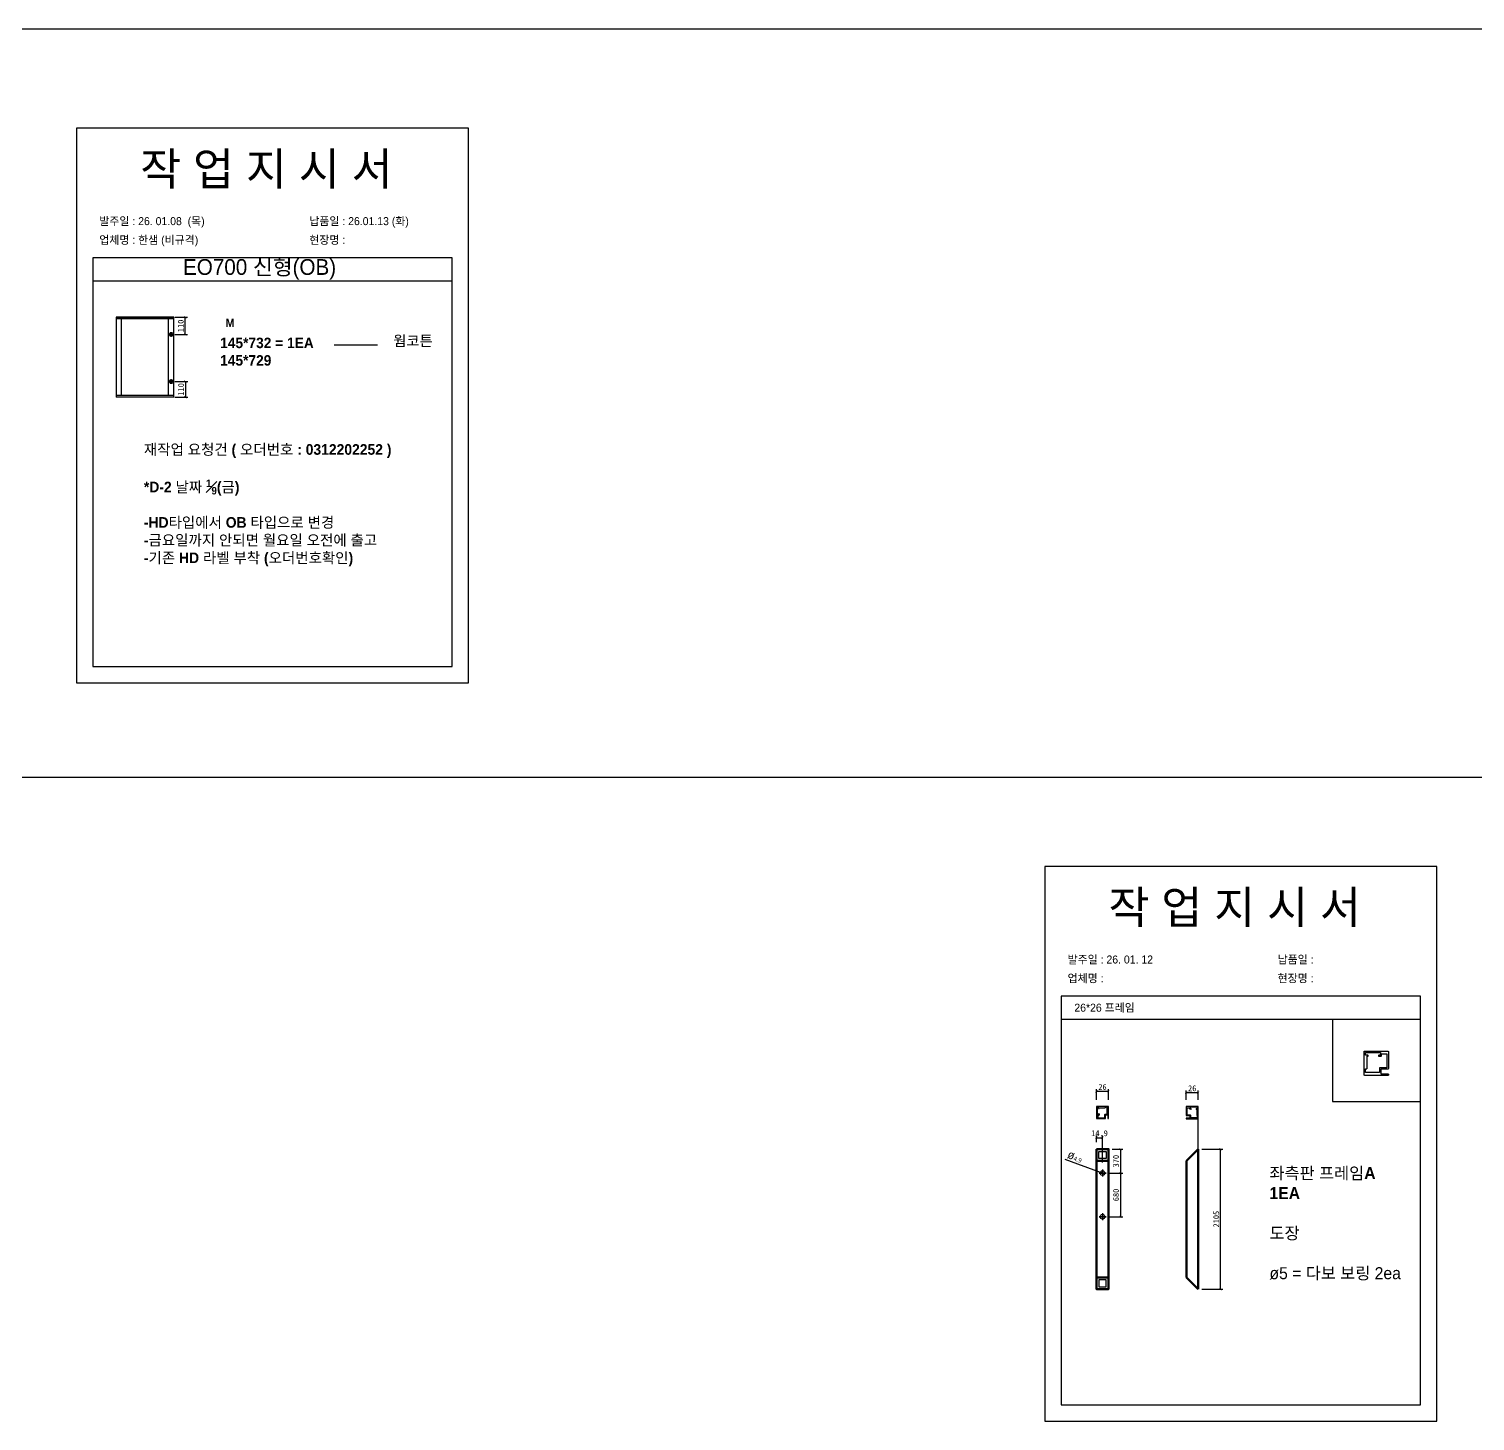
# Model space of a CAD drawing. Header units: millimetres. Extents: x -44117 to 256353, y -2095463 to 65325.
# Drawn here: x 115182 to 121380, y -620409 to -614443 of the extents above; entities that cross this region are included whole.
import ezdxf

# ---------------------------------------------------------------- set-up
doc = ezdxf.new("R2010")
doc.units = ezdxf.units.MM
doc.header["$LTSCALE"] = 10
doc.layers.add('Layer1', color=7, linetype='Continuous', lineweight=70)
doc.styles.add('MtX_Gulim', font='')
doc.styles.get('MtX_Gulim').set_extended_font_data('Gulim', bold=True)
doc.dimstyles.new('ISO-25', dxfattribs={"dimtxt": 2.5, "dimasz": 2.5, "dimexe": 1, "dimexo": 1, "dimtad": 1, "dimtxsty": 'Standard', "dimblk": 'ARCHTICK', "dimcen": 2.5, "dimadec": 0, "dimazin": 0, "dimtfac": 1, "dimtmove": 0, "dimatfit": 3, "dimfxl": 0, "dimarcsym": 0})

# ---------------------------------------------------------------- blocks, each defined once
blk = doc.blocks.new('_ArchTick')
at = {"color": 0, "linetype": 'ByBlock', "const_width": 0.15}
blk.add_lwpolyline([(-0.5, -0.5), (0.5, 0.5)], dxfattribs=at)
blk = doc.blocks.new('*D4401')
at = {"color": 0, "lineweight": -2}
for p, q in [((115806.9, -615678.8), (115861.5, -615678.8)), ((115851.5, -615752.4), (115851.5, -615678.8)), ((115806.9, -615752.4), (115861.5, -615752.4))]:
    blk.add_line(p, q, dxfattribs=at)
at = {"layer": 'Defpoints', "color": 0}
for p in [(115791.9, -615678.8), (115851.5, -615678.8), (115791.9, -615752.4)]:
    blk.add_point(p, dxfattribs=at)
at = {"color": 0, "lineweight": -2, "xscale": 10, "yscale": 10, "zscale": 10}
for p, rotation in [((115851.5, -615678.8), 90), ((115851.5, -615752.4), 270)]:
    blk.add_blockref('_ArchTick', p, dxfattribs=dict(at, rotation=rotation))
at = {"color": 0, "insert": (115832.8, -615715.6), "char_height": 25, "attachment_point": 5, "rotation": 90}
blk.add_mtext('110', dxfattribs=at)
blk = doc.blocks.new('*D4402')
at = {"color": 0, "lineweight": -2}
for p, q in [((115806.9, -615954.2), (115862.5, -615954.2)), ((115852.5, -615954.2), (115852.5, -616021.1)), ((115806.9, -616021.1), (115862.5, -616021.1))]:
    blk.add_line(p, q, dxfattribs=at)
at = {"layer": 'Defpoints', "color": 0}
for p in [(115791.9, -615954.2), (115791.9, -616021.1), (115852.5, -616021.1)]:
    blk.add_point(p, dxfattribs=at)
at = {"color": 0, "lineweight": -2, "xscale": 10, "yscale": 10, "zscale": 10}
for p, rotation in [((115852.5, -615954.2), 90), ((115852.5, -616021.1), 270)]:
    blk.add_blockref('_ArchTick', p, dxfattribs=dict(at, rotation=rotation))
at = {"color": 0, "insert": (115833.7, -615987.7), "char_height": 25, "attachment_point": 5, "rotation": 90}
blk.add_mtext('110', dxfattribs=at)
blk = doc.blocks.new('*D4452')
at = {"color": 0, "lineweight": -2}
for p, q in [((119622.4, -619286.6), (119773.9, -619342.8)), ((119792.7, -619349.8), (119773.9, -619342.8)), ((119792.7, -619349.8), (119792.7, -619349.8))]:
    blk.add_line(p, q, dxfattribs=at)
at = {"layer": 'Defpoints', "color": 0}
for p in [(119773.9, -619342.8), (119792.7, -619349.8)]:
    blk.add_point(p, dxfattribs=at)
at = {"color": 0, "lineweight": -2, "xscale": 10, "yscale": 10, "zscale": 10}
for p, rotation in [((119773.9, -619342.8), 339.649654555975), ((119792.7, -619349.8), 159.649654555975)]:
    blk.add_blockref('_ArchTick', p, dxfattribs=dict(at, rotation=rotation))
at = {"color": 0, "insert": (119665.9, -619275.1), "char_height": 25, "attachment_point": 5, "rotation": 339.64965}
blk.add_mtext('{\\fGulim|b0|i0|c129|p50;\\H1.4583x;ø\\fMalgun Gothic|b0|i0|c129|p50;\\H0.51429x;4.9}', dxfattribs=at)
blk = doc.blocks.new('*D4453')
at = {"color": 0, "lineweight": -2}
for p, q in [((119757.3, -619213.5), (119757.3, -619184.4)), ((119757.3, -619194.4), (119783.3, -619194.4)), ((119783.3, -619301.3), (119783.3, -619184.4))]:
    blk.add_line(p, q, dxfattribs=at)
at = {"layer": 'Defpoints', "color": 0}
for p in [(119783.3, -619194.4), (119757.3, -619243.5), (119783.3, -619331.3)]:
    blk.add_point(p, dxfattribs=at)
at = {"color": 0, "lineweight": -2, "xscale": 10, "yscale": 10, "zscale": 10, "rotation": 180}
blk.add_blockref('_ArchTick', (119757.3, -619194.4), dxfattribs=at)
at = {"color": 0, "lineweight": -2, "xscale": 10, "yscale": 10, "zscale": 10}
blk.add_blockref('_ArchTick', (119783.3, -619194.4), dxfattribs=at)
at = {"color": 0, "insert": (119770.3, -619175.6), "char_height": 25, "attachment_point": 5}
blk.add_mtext('14.9', dxfattribs=at)
blk = doc.blocks.new('*D4454')
at = {"color": 0, "lineweight": -2}
for p, q in [((119824.3, -619243.5), (119869.9, -619243.5)), ((119859.9, -619243.5), (119859.9, -619346.3)), ((119813.3, -619346.3), (119869.9, -619346.3))]:
    blk.add_line(p, q, dxfattribs=at)
at = {"layer": 'Defpoints', "color": 0}
for p in [(119809.3, -619243.5), (119798.3, -619346.3), (119859.9, -619346.3)]:
    blk.add_point(p, dxfattribs=at)
at = {"color": 0, "lineweight": -2, "xscale": 10, "yscale": 10, "zscale": 10}
for p, rotation in [((119859.9, -619243.5), 90), ((119859.9, -619346.3), 270)]:
    blk.add_blockref('_ArchTick', p, dxfattribs=dict(at, rotation=rotation))
at = {"color": 0, "insert": (119841.1, -619294.9), "char_height": 25, "attachment_point": 5, "rotation": 90}
blk.add_mtext('370', dxfattribs=at)
blk = doc.blocks.new('*D4455')
at = {"color": 0, "lineweight": -2}
for p, q in [((119813.3, -619346.3), (119869.9, -619346.3)), ((119859.9, -619346.3), (119859.9, -619533.4)), ((119813.3, -619533.4), (119869.9, -619533.4))]:
    blk.add_line(p, q, dxfattribs=at)
at = {"layer": 'Defpoints', "color": 0}
for p in [(119798.3, -619346.3), (119798.3, -619533.4), (119859.9, -619533.4)]:
    blk.add_point(p, dxfattribs=at)
at = {"color": 0, "lineweight": -2, "xscale": 10, "yscale": 10, "zscale": 10}
for p, rotation in [((119859.9, -619346.3), 90), ((119859.9, -619533.4), 270)]:
    blk.add_blockref('_ArchTick', p, dxfattribs=dict(at, rotation=rotation))
at = {"color": 0, "insert": (119841.1, -619439.8), "char_height": 25, "attachment_point": 5, "rotation": 90}
blk.add_mtext('680', dxfattribs=at)
blk = doc.blocks.new('*D4456')
at = {"color": 0, "lineweight": -2}
for p, q in [((120208.9, -619243.5), (120299.5, -619243.5)), ((120289.5, -619843.5), (120289.5, -619243.5)), ((120208.9, -619843.5), (120299.5, -619843.5))]:
    blk.add_line(p, q, dxfattribs=at)
at = {"layer": 'Defpoints', "color": 0}
for p in [(120193.9, -619243.5), (120289.5, -619243.5), (120193.9, -619843.5)]:
    blk.add_point(p, dxfattribs=at)
at = {"color": 0, "lineweight": -2, "xscale": 10, "yscale": 10, "zscale": 10}
for p, rotation in [((120289.5, -619243.5), 90), ((120289.5, -619843.5), 270)]:
    blk.add_blockref('_ArchTick', p, dxfattribs=dict(at, rotation=rotation))
at = {"color": 0, "insert": (120270.8, -619543.5), "char_height": 25, "attachment_point": 5, "rotation": 90}
blk.add_mtext('2105', dxfattribs=at)
blk = doc.blocks.new('*D4493')
at = {"color": 0, "lineweight": -2}
for p, q in [((120141.9, -619032.3), (120141.9, -618991.8)), ((120193.9, -619001.8), (120141.9, -619001.8)), ((120193.9, -619032.3), (120193.9, -618991.8))]:
    blk.add_line(p, q, dxfattribs=at)
at = {"layer": 'Defpoints', "color": 0}
for p in [(120141.9, -619001.8), (120141.9, -619062.3), (120193.9, -619062.3)]:
    blk.add_point(p, dxfattribs=at)
at = {"color": 0, "lineweight": -2, "xscale": 10, "yscale": 10, "zscale": 10, "rotation": 180}
blk.add_blockref('_ArchTick', (120141.9, -619001.8), dxfattribs=at)
at = {"color": 0, "lineweight": -2, "xscale": 10, "yscale": 10, "zscale": 10}
blk.add_blockref('_ArchTick', (120193.9, -619001.8), dxfattribs=at)
at = {"color": 0, "insert": (120167.9, -618983), "char_height": 25, "attachment_point": 5}
blk.add_mtext('26', dxfattribs=at)
blk = doc.blocks.new('*D4494')
at = {"color": 0, "lineweight": -2}
for p, q in [((119757.3, -619031.9), (119757.3, -618986.3)), ((119809.3, -618996.3), (119757.3, -618996.3)), ((119809.3, -619031.9), (119809.3, -618986.3))]:
    blk.add_line(p, q, dxfattribs=at)
at = {"layer": 'Defpoints', "color": 0}
for p in [(119757.3, -618996.3), (119757.3, -619061.9), (119809.3, -619061.9)]:
    blk.add_point(p, dxfattribs=at)
at = {"color": 0, "lineweight": -2, "xscale": 10, "yscale": 10, "zscale": 10, "rotation": 180}
blk.add_blockref('_ArchTick', (119757.3, -618996.3), dxfattribs=at)
at = {"color": 0, "lineweight": -2, "xscale": 10, "yscale": 10, "zscale": 10}
blk.add_blockref('_ArchTick', (119809.3, -618996.3), dxfattribs=at)
at = {"color": 0, "insert": (119783.3, -618977.5), "char_height": 25, "attachment_point": 5}
blk.add_mtext('26', dxfattribs=at)

msp = doc.modelspace()

# ---------------------------------------------------------------- linework, layer by layer
at = {"color": 1}
for p, q in [((104015.69829, -614443.14725), (196284.84516, -614443.14725)), ((104015.69829, -614443.14725), (196284.84516, -614443.14725)), ((104015.69829, -617649.41089), (196284.84516, -617649.41089)), ((104015.69829, -617649.41089), (196284.84516, -617649.41089))]:
    msp.add_line(p, q, dxfattribs=at)
for p, q in [((116996.01748, -615423.95912), (115456.01748, -615423.95912)), ((116996.01748, -615523.95912), (115456.01748, -615523.95912)), ((115556.02817, -615679.00111), (115556.02817, -616020.888)), ((115802.52881, -615679.44385), (115556.02817, -615679.44385)), ((115802.52881, -615686.13401), (115556.02817, -615686.13401)), ((115802.28285, -615678.75515), (115556.27413, -615678.75515)), ((115577.91877, -615685.64208), (115577.91877, -616013.75512)), ((115780.39225, -616013.75512), (115780.39225, -615686.13401)), ((115801.299, -615686.13401), (115801.299, -615678.75515)), ((115802.52881, -616020.888), (115802.52881, -615679.00111)), ((116676.07035, -615797.9067), (116490.51911, -615797.9067)), ((115802.52881, -616013.75512), (115556.02817, -616013.75512)), ((115802.52881, -616020.44528), (115556.02817, -616020.44528)), ((115802.28285, -616021.13397), (115556.27413, -616021.13397)), ((115557.25798, -616021.13397), (115557.25798, -616013.75512)), ((115801.299, -616013.75512), (115801.299, -616021.13397)), ((121146.08032, -618588.02746), (119606.08032, -618588.02746)), ((121146.08032, -618688.02746), (119606.08032, -618688.02746)), ((120910.3785, -618841.35873), (120910.3785, -618829.35873)), ((120910.3785, -618829.35873), (120974.3785, -618829.35873)), ((120974.3785, -618829.35873), (120974.3785, -618841.35873)), ((120921.1785, -618841.35873), (120910.3785, -618841.35873)), ((120916.3785, -618845.35873), (120921.1785, -618845.35873)), ((120916.3785, -618845.35873), (120916.3785, -618899.35873)), ((120922.3785, -618844.15873), (120922.3785, -618842.55873)), ((120966.3785, -618842.55873), (120966.3785, -618844.15873)), ((120974.3785, -618841.35873), (120967.5785, -618841.35873)), ((120967.5785, -618845.35873), (120977.1785, -618845.35873)), ((120978.3785, -618844.15873), (120978.3785, -618835.35873)), ((120978.3785, -618835.35873), (121002.3785, -618835.35873)), ((121002.3785, -618835.35873), (121002.3785, -618894.55873)), ((120910.3785, -618915.35873), (120910.3785, -618899.35873)), ((120910.3785, -618899.35873), (120916.3785, -618899.35873)), ((120970.3785, -618915.35873), (120910.3785, -618915.35873)), ((120970.3785, -618895.75873), (120970.3785, -618900.55873)), ((120970.3785, -618900.55873), (120970.3785, -618915.35873)), ((120970.3785, -618900.55873), (120970.3785, -618900.55873)), ((120976.3785, -618894.55873), (120971.5785, -618894.55873)), ((121002.3785, -618894.55873), (120976.3785, -618894.55873)), ((119766.28609, -619063.90163), (119760.28609, -619063.90163)), ((119760.28609, -619063.90163), (119760.28609, -619095.90163)), ((119766.28609, -619069.30163), (119766.28609, -619063.90163)), ((119767.68609, -619069.90163), (119766.88609, -619069.90163)), ((119768.28609, -619066.90163), (119768.28609, -619069.30163)), ((119768.28609, -619066.90163), (119795.28609, -619066.90163)), ((119803.28609, -619063.90163), (119795.28609, -619063.90163)), ((119795.28609, -619063.90163), (119795.28609, -619066.90163)), ((119803.28609, -619093.90163), (119803.28609, -619063.90163)), ((120156.92219, -619067.30163), (120144.92219, -619067.30163)), ((120144.92219, -619067.30163), (120144.92219, -619096.90163)), ((120156.92219, -619071.70163), (120156.92219, -619067.30163)), ((120162.32219, -619072.30163), (120157.52219, -619072.30163)), ((120190.92219, -619064.30163), (120158.92219, -619064.30163)), ((120158.92219, -619064.30163), (120158.92219, -619070.30163)), ((120158.92219, -619070.30163), (120162.32219, -619070.30163)), ((120162.92219, -619070.90163), (120162.92219, -619071.70163)), ((120184.92219, -619071.70163), (120184.92219, -619070.90163)), ((120185.52219, -619070.30163), (120190.92219, -619070.30163)), ((120187.92219, -619072.30163), (120185.52219, -619072.30163)), ((120187.92219, -619072.30163), (120187.92219, -619099.30163)), ((120190.92219, -619070.30163), (120190.92219, -619064.30163)), ((119760.28609, -619095.90163), (119766.28609, -619095.90163)), ((119767.68609, -619097.90163), (119763.28609, -619097.90163)), ((119763.28609, -619097.90163), (119763.28609, -619109.90163)), ((119763.28609, -619109.90163), (119792.88609, -619109.90163)), ((119766.28609, -619095.90163), (119766.28609, -619092.50163)), ((119766.88609, -619091.90163), (119767.68609, -619091.90163)), ((119768.28609, -619092.50163), (119768.28609, -619097.30163)), ((119792.88609, -619096.90163), (119792.88609, -619094.50163)), ((119792.88609, -619109.90163), (119792.88609, -619096.90163)), ((119793.48609, -619093.90163), (119795.88609, -619093.90163)), ((119795.88609, -619093.90163), (119803.28609, -619093.90163)), ((119795.88609, -619093.90163), (119795.88609, -619093.90163)), ((120144.92219, -619096.90163), (120157.92219, -619096.90163)), ((120157.92219, -619096.90163), (120160.32219, -619096.90163)), ((120160.92219, -619097.50163), (120160.92219, -619099.90163)), ((120160.92219, -619099.90163), (120160.92219, -619107.30163)), ((120160.92219, -619099.90163), (120160.92219, -619099.90163)), ((120160.92219, -619107.30163), (120190.92219, -619107.30163)), ((120190.92219, -619099.30163), (120187.92219, -619099.30163)), ((120190.92219, -619107.30163), (120190.92219, -619099.30163)), ((120193.92219, -619243.48475), (120193.92219, -619112.30163))]:
    msp.add_line(p, q)
at = {"lineweight": 30}
for p, q in [((119783.28609, -619331.29622), (119783.28609, -619361.29622)), ((119783.28609, -619518.39662), (119783.28609, -619548.39662))]:
    msp.add_line(p, q, dxfattribs=at)
for points in [[(115386.01748, -617244.78939), (117066.01748, -617244.78939), (117066.01748, -614868.78939), (115386.01748, -614868.78939)], [(119536.08032, -620408.85773), (121216.08032, -620408.85773), (121216.08032, -618032.85773), (119536.08032, -618032.85773)], [(121146.08032, -618688.02746), (120769.13156, -618688.02746), (120769.13156, -619039.63442), (121146.08032, -619039.63442)], [(119767.28609, -619253.48475), (119799.28609, -619253.48475), (119799.28609, -619283.48475), (119767.28609, -619283.48475)], [(119767.28609, -619833.48475), (119799.28609, -619833.48475), (119799.28609, -619803.48475), (119767.28609, -619803.48475)]]:
    msp.add_lwpolyline(points, close=True)
for points in [[(115456.01748, -615423.95912), (115456.01748, -617174.78939), (116996.01748, -617174.78939), (116996.01748, -615423.95912)], [(119606.08032, -618588.02746), (119606.08032, -620338.85773), (121146.08032, -620338.85773), (121146.08032, -618588.02746)]]:
    msp.add_lwpolyline(points)
for points in [[(121007.1785, -618921.35821, -0.4142135624), (121008.3785, -618922.55821), (121008.3785, -618926.15873, -0.4142135624), (121007.1785, -618927.35873), (120906.3785, -618927.35873, -0.4142135624), (120904.3785, -618925.35873), (120904.3785, -618825.35873, -0.4142135624), (120906.3785, -618823.35873), (121006.3785, -618823.35873, -0.4142135624), (121008.3785, -618825.35873), (121008.3785, -618898.55873, -0.4142135624), (121006.3785, -618900.55873), (120976.3785, -618900.55873), (120976.3785, -618921.35873), (121007.1785, -618921.35873)], [(119806.28583, -619112.30163, 0.4142135624), (119806.88583, -619112.90163), (119808.68609, -619112.90163, 0.4142135624), (119809.28609, -619112.30163), (119809.28609, -619061.90163, 0.4142135624), (119808.28609, -619060.90163), (119758.28609, -619060.90163, 0.4142135624), (119757.28609, -619061.90163), (119757.28609, -619111.90163, 0.4142135624), (119758.28609, -619112.90163), (119794.88609, -619112.90163, 0.4142135624), (119795.88609, -619111.90163), (119795.88609, -619096.90163), (119806.28609, -619096.90163), (119806.28609, -619112.30163)], [(120142.52219, -619110.30137, 0.4142135624), (120141.92219, -619110.90137), (120141.92219, -619112.70163, 0.4142135624), (120142.52219, -619113.30163), (120192.92219, -619113.30163, 0.4142135624), (120193.92219, -619112.30163), (120193.92219, -619062.30163, 0.4142135624), (120192.92219, -619061.30163), (120142.92219, -619061.30163, 0.4142135624), (120141.92219, -619062.30163), (120141.92219, -619098.90163, 0.4142135624), (120142.92219, -619099.90163), (120157.92219, -619099.90163), (120157.92219, -619110.30163), (120142.52219, -619110.30163)]]:
    msp.add_lwpolyline(points, format="xyb")
for points in [[(119768.28609, -619346.29622), (119798.28609, -619346.29622)], [(119768.28609, -619533.39662), (119798.28609, -619533.39662)]]:
    msp.add_lwpolyline(points, close=True, dxfattribs=at)
for centre in [(119783.28609, -619346.29622), (119783.28609, -619533.39662)]:
    msp.add_circle(centre, 10, dxfattribs=at)
for centre, radius, start, end in [((115802.28285, -615679.00111), 0.24596, 0, 90), ((115556.27413, -616020.88801), 0.24596, 180, 270), ((115802.28285, -616020.88801), 0.24596, 270, 0), ((120921.1785, -618842.55873), 1.2, 360, 90), ((120921.1785, -618844.15873), 1.2, 270, 0), ((120967.5785, -618842.55873), 1.2, 90, 180), ((120967.5785, -618844.15873), 1.2, 180, 270), ((120977.1785, -618844.15873), 1.2, 270, 0), ((120971.5785, -618895.75873), 1.2, 90, 180), ((119766.88609, -619069.30163), 0.6, 180, 270), ((119767.68609, -619069.30163), 0.6, 270, 0), ((120157.52219, -619071.70163), 0.6, 180, 270), ((120162.32219, -619070.90163), 0.6, 360, 90), ((120162.32219, -619071.70163), 0.6, 270, 0), ((120185.52219, -619070.90163), 0.6, 90, 180), ((120185.52219, -619071.70163), 0.6, 180, 270), ((119766.88609, -619092.50163), 0.6, 90, 180), ((119767.68609, -619092.50163), 0.6, 0, 90), ((119767.68609, -619097.30163), 0.6, 270, 0), ((119793.48609, -619094.50163), 0.6, 90, 180), ((120160.32219, -619097.50163), 0.6, 360, 90)]:
    msp.add_arc(centre, radius, start, end)
at = {"layer": 'Layer1'}
for p, q in [((115791.89083, -615743.30643), (115791.89083, -615761.43683)), ((115791.89083, -615963.31479), (115791.89083, -615945.18439)), ((120193.92219, -619243.48475), (120143.92219, -619293.48475)), ((119757.28609, -619293.48475), (119809.28609, -619293.48475)), ((119757.28609, -619793.48475), (119809.28609, -619793.48475)), ((120143.92219, -619793.48475), (120193.92219, -619843.48475))]:
    msp.add_line(p, q, dxfattribs=at)
for points in [[(115800.95603, -615752.37163), (115782.82563, -615752.37163)], [(115800.95603, -615954.24959), (115782.82563, -615954.24959)], [(119757.28609, -619243.48475), (119809.28609, -619243.48475), (119809.28609, -619843.48475), (119757.28609, -619843.48475)]]:
    msp.add_lwpolyline(points, close=True, dxfattribs=at)
for points in [[(120193.92219, -619243.48475), (120193.92219, -619843.48475)], [(120143.92219, -619293.48475), (120143.92219, -619793.48475)]]:
    msp.add_lwpolyline(points, dxfattribs=at)
for centre in [(115791.89083, -615752.37163), (115791.89083, -615954.24959)]:
    msp.add_circle(centre, 6.04347, dxfattribs=at)

# ---------------------------------------------------------------- texts
at = {"linetype": 'Continuous', "style": 'MtX_Gulim'}
msp.add_text('M', height=35.04934, dxfattribs=at).set_placement((116024.86277, -615720.3716))
at = {"attachment_point": 1}
for s, width, gutter_width, heights, insert, char_height in [('{\\fGulim|b0|i0|c129|p50;작 업 지 시 서}', 3307.3198183, 12.5, [-155.84554], (115658.82409, -614972.95191), 140), ('\\pt11;{\\fGulim|b0|i0|c129|p50;발주일 : 26. 01.08  (목)}', 3307.3198183, 12.5, [34.50412], (115483.61473, -615249.67233), 34.3), ('{\\fGulim|b0|i0|c129|p50;납품일 : 26.01.13 (화)}', 3307.3198183, 12.5, [40.49559], (116383.59272, -615249.67233), 34.3), ('{\\fGulim|b0|i0|c129|p50;업체명 : 한샘 (비규격)}', 3307.3198183, 12.5, [36.11279], (115483.61473, -615330.3285), 34.3), ('{\\fGulim|b0|i0|c129|p50;현장명 : }', 3307.3198183, 12.5, [-38.2735], (116383.59272, -615330.3285), 34.3), ('{\\fGulim|b0|i0|c129|p50;\\C1;\\C256;EO700 신형(OB)}', 1597.0710432, 6.03612, [-85.06834], (115842.35855, -615429.48783), 67.6045736), ('{\\f굴림|b1|i0|c129|p50;145*732 = 1EA^J\\C1;145*729', 13607.1496112, 175, [-121.36905], (116001.63561, -615766.05864), 45), ('{\\f굴림|b1|i0|c129|p50;웜코튼}', 13607.1496112, 175, [-48.57143], (116743.29838, -615757.44901), 45), ('{\\fGulim|b0|i0|c129|p50;작 업 지 시 서}', 3307.3198183, 12.5, [-155.84554], (119808.88692, -618137.02024), 140), ('{\\fGulim|b0|i0|c129|p50;발주일 : 26. 01. 12}', 3307.3198183, 12.5, [-38.18216], (119633.67757, -618413.74067), 34.3), ('{\\fGulim|b0|i0|c129|p50;납품일 :}', 3307.3198183, 12.5, [-37.67976], (120533.65555, -618413.74067), 34.3), ('{\\fGulim|b0|i0|c129|p50;업체명 : }', 3307.3198183, 12.5, [-38.2735], (119633.67757, -618494.39684), 34.3), ('{\\fGulim|b0|i0|c129|p50;현장명 : }', 3307.3198183, 12.5, [-38.2735], (120533.65555, -618494.39684), 34.3), ('{\\fGulim|b0|i0|c129|p50;26*26 프레임}', 3307.3198183, 12.5, [-38.22783], (119662.64015, -618620.26542), 34.3), ('{\\fGulim|b1|i0|c129|p50;좌측판 프레임A\\P1EA\\P\\P도장\\P\\P\\fGulim|b0|i0|c129|p50;ø5 = 다보 보링 2ea}', 3307.3198183, 12.5, [-491.54027], (120498.99395, -619320.52179), 51.45)]:
    msp.add_mtext_dynamic_manual_height_columns(s, width=width, gutter_width=gutter_width, heights=heights, dxfattribs=dict(at, insert=insert, char_height=char_height))
at = {"color": 1, "insert": (115674.66306, -616222.49828), "char_height": 45.5172994, "attachment_point": 1}
msp.add_mtext_dynamic_manual_height_columns('{\\f굴림|b1|i0|c129|p50;재작업 요청건 ( 오더번호 : \\C256;0312202252 \\C1;)\\P\\P\\A1;*D-2 날짜 {\\H0.7x;\\S1#9;}(금)\\P\\P\\A0;-HD타입에서 OB 타입으로 변경\\P-금요일까지 안되면 월요일 오전에 출고\\P\\A1;-기존 HD 라벨 부착 (오더번호확인)}', width=13763.5711717, gutter_width=177.01172, heights=[1274.91205], dxfattribs=at)

# ---------------------------------------------------------------- dimensions: what is measured, and where the dimension line sits
for base, p1, p2, text, picture, middle in [((115851.5046, -615678.75515), (115791.89083, -615752.37163), (115791.89083, -615678.75515), '110', '*D4401', (115832.7546, -615715.56339)), ((115852.45808, -616021.13397), (115791.89083, -615954.24959), (115791.89083, -616021.13397), '110', '*D4402', (115833.70808, -615987.69178)), ((120289.52527, -619243.48475), (120193.92219, -619843.48475), (120193.92219, -619243.48475), '2105', '*D4456', (120270.77527, -619543.48475))]:
    dim = msp.add_linear_dim(base=base, p1=p1, p2=p2, angle=90, text=text, dimstyle='ISO-25', override={"dimscale": 10, "dimasz": 1, "dimexo": 1.5, "dimtxsty": 'Standard'})
    dim.commit()
    dim.dimension.update_dxf_attribs({"geometry": picture, "text_midpoint": middle})
for base, p1, p2, angle, text, override, picture, middle in [((119757.28609, -618996.26315), (119809.28609, -619061.90163), (119757.28609, -619061.90163), 180, '26', {"dimscale": 10, "dimasz": 1, "dimexo": 3}, '*D4494', (119783.28609, -618996.26315)), ((120141.92219, -619001.76355), (120193.92219, -619062.30163), (120141.92219, -619062.30163), 180, '26', {"dimscale": 10, "dimasz": 1, "dimexo": 3}, '*D4493', (120167.92219, -619001.76355)), ((119783.28609, -619194.39492), (119757.28609, -619243.48475), (119783.28609, -619331.29622), 180, '14.9', {"dimscale": 10, "dimasz": 1, "dimexo": 3}, '*D4453', (119770.28609, -619194.39492)), ((119859.8931, -619346.29622), (119809.28609, -619243.48475), (119798.28609, -619346.29622), 90, '370', {"dimscale": 10, "dimasz": 1, "dimexo": 1.5, "dimtxsty": 'Standard'}, '*D4454', (119859.8931, -619294.89048)), ((119859.8931, -619533.39662), (119798.28609, -619346.29622), (119798.28609, -619533.39662), 90, '680', {"dimscale": 10, "dimasz": 1, "dimexo": 1.5, "dimtxsty": 'Standard', "dimtmove": 1}, '*D4455', (119859.8931, -619439.84642))]:
    dim = msp.add_linear_dim(base=base, p1=p1, p2=p2, angle=angle, text=text, dimstyle='ISO-25', override=override)
    dim.commit()
    dim.dimension.update_dxf_attribs({"geometry": picture, "text_midpoint": middle, "dimtype": 160})
dim = msp.add_diameter_dim_2p(p1=(119792.66193, -619349.77381), p2=(119773.91025, -619342.81862), text='{\\fGulim|b0|i0|c129|p50;\\H1.4583x;ø\\fMalgun Gothic|b0|i0|c129|p50;\\H0.51429x;4.9}', dimstyle='ISO-25', override={"dimscale": 10, "dimasz": 1, "dimexo": 3, "dimtxsty": 'Standard'})
dim.commit()
dim.dimension.update_dxf_attribs({"geometry": '*D4452', "text_midpoint": (119656.85213, -619299.40054), "dimtype": 163})

doc.saveas('drawing.dxf')
